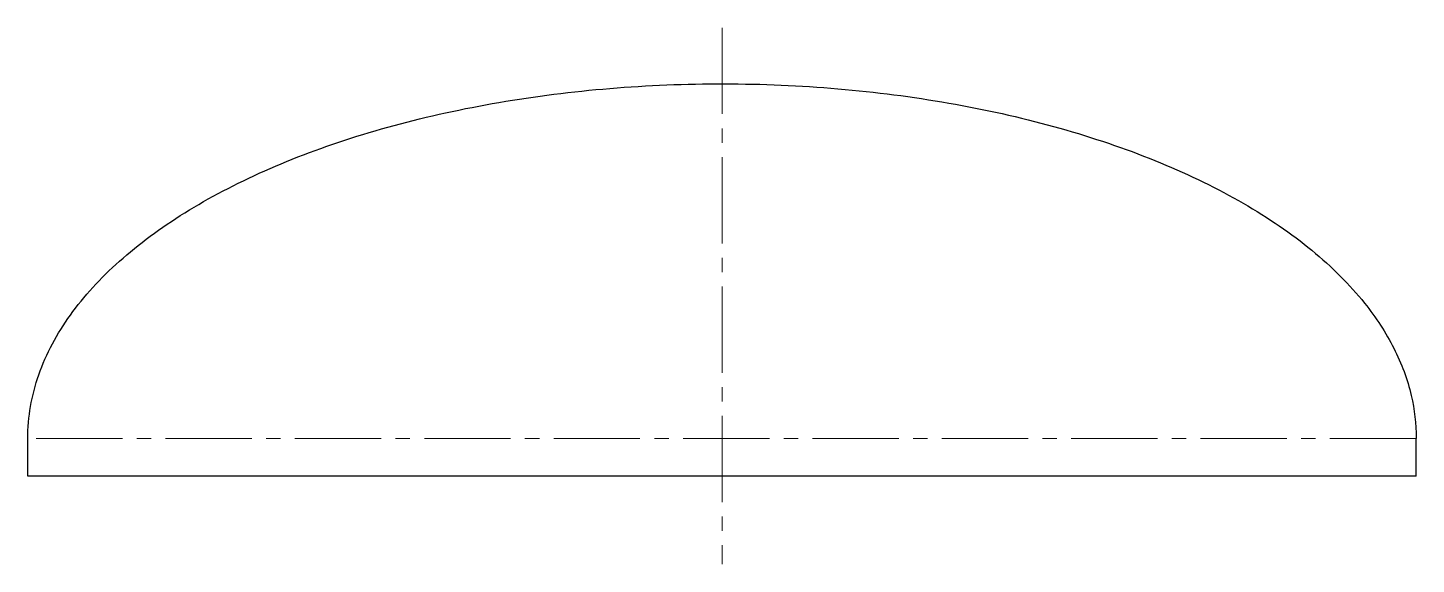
# Paper-space layout '布局1' of a CAD drawing. Header units: millimetres. Extents: x -730 to 292, y -2912 to -1856.
# Drawn here: x 199.6 to 291.6, y -1924 to -1888.5 of the extents above; entities outside this region: 34.
import ezdxf

# ---------------------------------------------------------------- set-up
doc = ezdxf.new("R2010")
doc.units = ezdxf.units.MM
doc.header["$PDMODE"] = 1
doc.linetypes.add('CENTER2', pattern=[28.575, 19.05, -3.175, 3.175, -3.175])
for name, color, linetype, lineweight in [('1粗实线', 7, 'Continuous', 30), ('3中心线', 1, 'CENTER2', 18), ('8标注', 3, 'Continuous', 18)]:
    doc.layers.add(name, color=color, linetype=linetype, lineweight=lineweight)

psp = doc.layouts.new('布局1')

# ---------------------------------------------------------------- linework, layer by layer
at = {"layer": '1粗实线'}
for p, q in [((199.557, -1918.199), (199.557, -1915.699)), ((291.557, -1918.199), (291.557, -1915.699)), ((291.557, -1918.199), (199.557, -1918.199))]:
    psp.add_line(p, q, dxfattribs=at)
psp.add_open_spline([(199.557, -1915.699), (199.557, -1914.99), (199.619, -1914.281), (199.864, -1912.872), (200.048, -1912.172), (200.533, -1910.788), (200.835, -1910.105), (201.881, -1908.143), (202.777, -1906.895), (204.949, -1904.51), (206.225, -1903.373), (209.117, -1901.232), (210.733, -1900.228), (214.263, -1898.373), (216.177, -1897.523), (220.251, -1895.996), (222.411, -1895.319), (226.921, -1894.156), (229.27, -1893.669), (234.093, -1892.897), (236.568, -1892.612), (241.575, -1892.251), (244.109, -1892.176), (249.165, -1892.236), (251.689, -1892.371), (256.658, -1892.85), (259.103, -1893.194), (263.85, -1894.08), (266.152, -1894.622), (270.549, -1895.893), (272.644, -1896.621), (276.574, -1898.245), (278.408, -1899.141), (281.766, -1901.081), (283.289, -1902.125), (285.984, -1904.34), (287.156, -1905.511), (288.903, -1907.7), (289.552, -1908.698), (290.589, -1910.744), (290.977, -1911.793), (291.446, -1913.796), (291.557, -1914.748), (291.557, -1915.699)], degree=3, knots=[3.141593, 3.141593, 3.141593, 3.141593, 3.22843, 3.22843, 3.315268, 3.315268, 3.402106, 3.402106, 3.568859, 3.568859, 3.735611, 3.735611, 3.902364, 3.902364, 4.069117, 4.069117, 4.23587, 4.23587, 4.402623, 4.402623, 4.569376, 4.569376, 4.736129, 4.736129, 4.902882, 4.902882, 5.069635, 5.069635, 5.236388, 5.236388, 5.40314, 5.40314, 5.569893, 5.569893, 5.736646, 5.736646, 5.903399, 5.903399, 6.035042, 6.035042, 6.166686, 6.166686, 6.283185, 6.283185, 6.283185, 6.283185], dxfattribs=at)
at = {"layer": '1粗实线', "color": 0, "linetype": 'ByBlock'}
for p in [(-690.43, -1855.503), (-717.114, -1860.227), (-698.378, -1863.903), (-687.179, -1863.903), (-687.179, -1871.103), (-711.179, -1878.549), (-687.179, -1878.549), (-690.43, -1879.503), (-703.375, -2887.715), (-730.059, -2892.44), (-711.323, -2896.115), (-700.124, -2896.115), (-700.124, -2903.315), (-724.124, -2910.761), (-700.124, -2910.761), (-703.375, -2911.715)]:
    psp.add_point(p, dxfattribs=at)
at = {"layer": '1粗实线', "linetype": 'ByBlock'}
for p in [(-688.139, -1855.503), (-710.496, -1864.623), (-710.219, -1865.103), (-710.219, -1869.903), (-710.496, -1870.383), (-711.179, -1871.566), (-711.179, -1878.543), (-711.179, -1878.543), (-701.084, -2887.715), (-723.441, -2896.835), (-723.164, -2897.315), (-723.441, -2902.595), (-723.164, -2902.115), (-724.124, -2903.778), (-724.124, -2910.755), (-724.124, -2910.755)]:
    psp.add_point(p, dxfattribs=at)
at = {"layer": '3中心线', "ltscale": 0.3}
for p, q in [((245.557, -1888.485), (245.557, -1924.041)), ((291.557, -1915.699), (199.557, -1915.699))]:
    psp.add_line(p, q, dxfattribs=at)
at = {"layer": '8标注'}
for p in [(-711.179, -1863.44), (-724.124, -2895.652)]:
    psp.add_point(p, dxfattribs=at)

doc.saveas('drawing.dxf')
